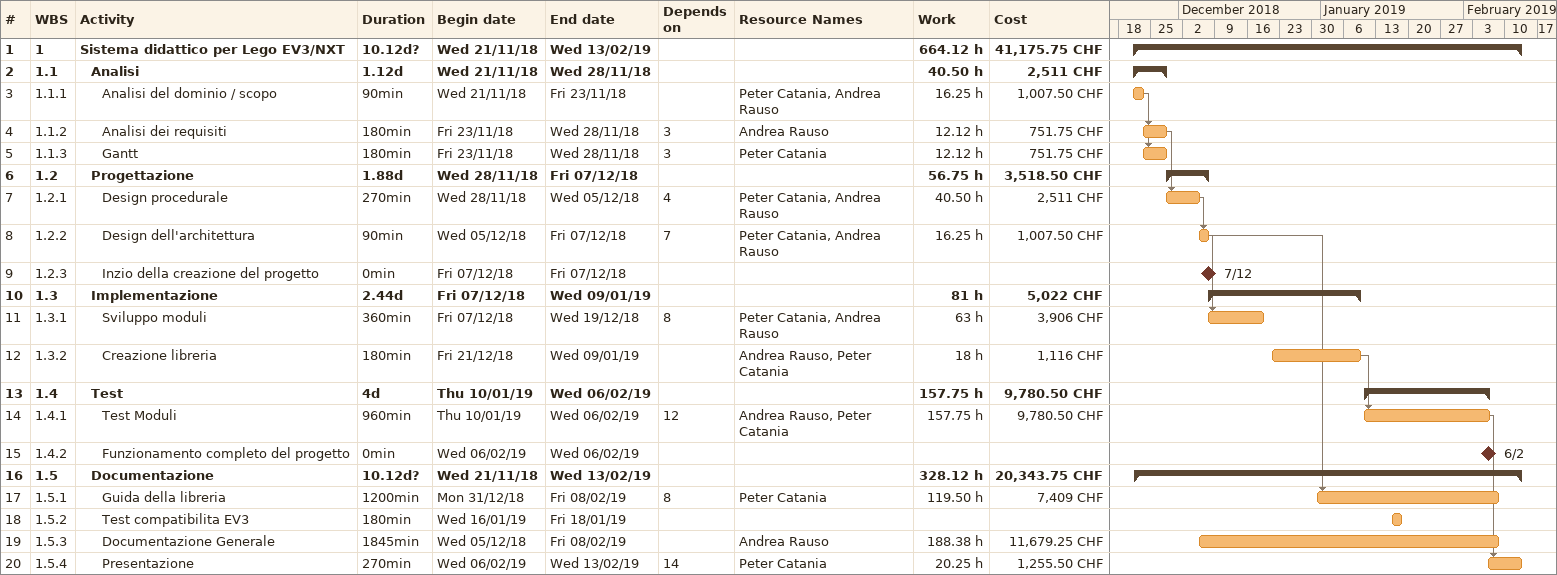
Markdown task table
| ID | WBS | Task | Duration | Start | Finish | Predecessors | Resources | Work (h) | Cost (CHF) |
|---|---|---|---|---|---|---|---|---|---|
| 1 | 1 | **Sistema didattico per Lego EV3/NXT** | 10.12d? | 2018-11-21 | 2019-02-13 |  |  | 664.12 | 41175.75 |
| 2 | 1.1 | **Analisi** | 1.12d | 2018-11-21 | 2018-11-28 |  |  | 40.50 | 2511 |
| 3 | 1.1.1 | Analisi del dominio / scopo | 90min | 2018-11-21 | 2018-11-23 |  | Peter Catania, Andrea Rauso | 16.25 | 1007.50 |
| 4 | 1.1.2 | Analisi dei requisiti | 180min | 2018-11-23 | 2018-11-28 | 3 | Andrea Rauso | 12.12 | 751.75 |
| 5 | 1.1.3 | Gantt | 180min | 2018-11-23 | 2018-11-28 | 3 | Peter Catania | 12.12 | 751.75 |
| 6 | 1.2 | **Progettazione** | 1.88d | 2018-11-28 | 2018-12-07 |  |  | 56.75 | 3518.50 |
| 7 | 1.2.1 | Design procedurale | 270min | 2018-11-28 | 2018-12-05 | 4 | Peter Catania, Andrea Rauso | 40.50 | 2511 |
| 8 | 1.2.2 | Design dell'architettura | 90min | 2018-12-05 | 2018-12-07 | 7 | Peter Catania, Andrea Rauso | 16.25 | 1007.50 |
| 9 | 1.2.3 | Inzio della creazione del progetto | 0min | 2018-12-07 | 2018-12-07 |  |  |  |  |
| 10 | 1.3 | **Implementazione** | 2.44d | 2018-12-07 | 2019-01-09 |  |  | 81 | 5022 |
| 11 | 1.3.1 | Sviluppo moduli | 360min | 2018-12-07 | 2018-12-19 | 8 | Peter Catania, Andrea Rauso | 63 | 3906 |
| 12 | 1.3.2 | Creazione libreria | 180min | 2018-12-21 | 2019-01-09 |  | Andrea Rauso, Peter Catania | 18 | 1116 |
| 13 | 1.4 | **Test** | 4d | 2019-01-10 | 2019-02-06 |  |  | 157.75 | 9780.50 |
| 14 | 1.4.1 | Test Moduli | 960min | 2019-01-10 | 2019-02-06 | 12 | Andrea Rauso, Peter Catania | 157.75 | 9780.50 |
| 15 | 1.4.2 | Funzionamento completo del progetto | 0min | 2019-02-06 | 2019-02-06 |  |  |  |  |
| 16 | 1.5 | **Documentazione** | 10.12d? | 2018-11-21 | 2019-02-13 |  |  | 328.12 | 20343.75 |
| 17 | 1.5.1 | Guida della libreria | 1200min | 2018-12-31 | 2019-02-08 | 8 | Peter Catania | 119.50 | 7409 |
| 18 | 1.5.2 | Test compatibilita EV3 | 180min | 2019-01-16 | 2019-01-18 |  |  |  |  |
| 19 | 1.5.3 | Documentazione Generale | 1845min | 2018-12-05 | 2019-02-08 |  | Andrea Rauso | 188.38 | 11679.25 |
| 20 | 1.5.4 | Presentazione | 270min | 2019-02-06 | 2019-02-13 | 14 | Peter Catania | 20.25 | 1255.50 |
